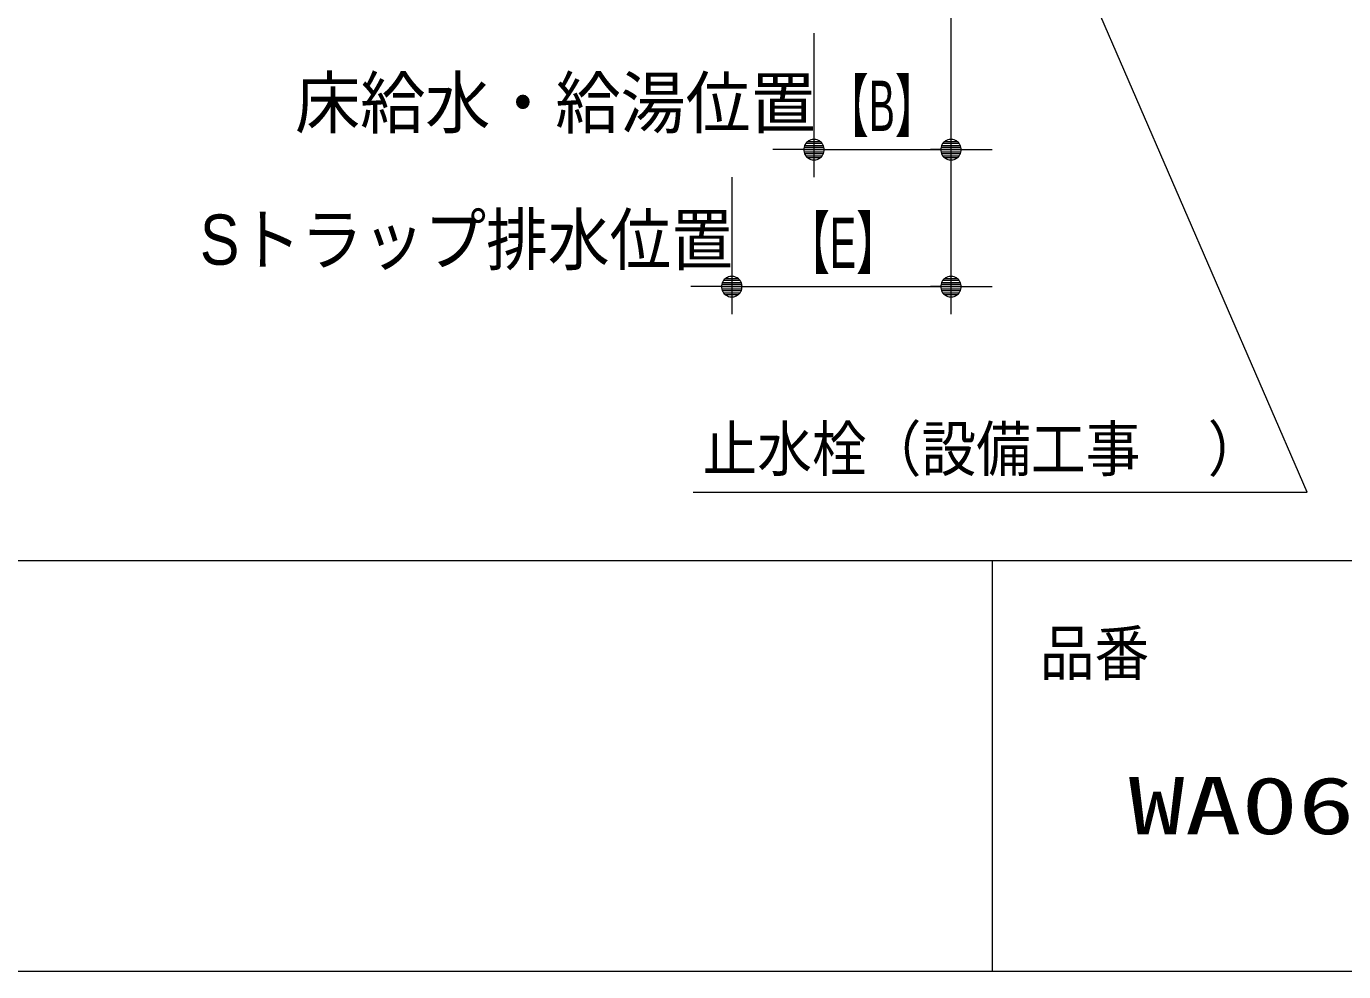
# Model space of a CAD drawing. Units: millimetres, scale not verified. Extents: x -6062 to 6062, y -3045 to 3045.
# Drawn here: x -1392 to -431, y -2770 to -2080 of the extents above; entities that cross this region are included whole.
import ezdxf
from ezdxf.enums import TextEntityAlignment as Align

# ---------------------------------------------------------------- set-up
doc = ezdxf.new("R2010")
doc.units = ezdxf.units.MM
doc.header["$LTSCALE"] = 20
for name, color, linetype, lineweight in [('0-0_1図面枠', 7, 'Continuous', 9), ('0-2_2寸法-3', 7, 'Continuous', 9), ('0-4_0', 7, 'Continuous', 9), ('0-5_2寸法-2', 7, 'Continuous', 9)]:
    doc.layers.add(name, color=color, linetype=linetype, lineweight=lineweight)
doc.styles.add('ＭＳ ゴシック', font='')
doc.styles.add('ＭＳ Ｐゴシック', font='')
doc.styles.get('ＭＳ ゴシック').set_extended_font_data('MS Gothic')
doc.styles.get('ＭＳ Ｐゴシック').set_extended_font_data('MS PGothic')

# ---------------------------------------------------------------- blocks, each defined once
blk = doc.blocks.new('グループ-2')
at = {"layer": '0-0_1図面枠'}
for p, q in [((-80000, -49400), (80000, -49400)), ((22000, -49400), (22000, -55400))]:
    blk.add_line(p, q, dxfattribs=at)
blk.add_lwpolyline([(-80000, 55400), (80000, 55400), (80000, -55400), (-80000, -55400)], close=True, dxfattribs=at)
blk = doc.blocks.new('図面枠')
at = {"layer": '0-0_1図面枠'}
blk.add_blockref('グループ-2', (0, 0), dxfattribs=at)
at = {"layer": '0-0_1図面枠', "style": 'ＭＳ ゴシック', "width": 0.9}
blk.add_text('品番', height=650.9, dxfattribs=at).set_placement((22696.5, -51268.3), align=Align.BOTTOM_LEFT)
blk = doc.blocks.new('_Dot')
at = {"layer": '0-4_0'}
for p, q in [((-10, 0), (-20, 0)), ((9.78, 2), (-9.78, 2)), ((7.99, 6), (-7.99, 6)), ((9.16, -3.98), (-9.16, -3.98)), ((6, -7.98), (-6, -7.98))]:
    blk.add_line(p, q, dxfattribs=at)
for points in [[(10, 0), (9.92, 1.25), (9.69, 2.49), (9.3, 3.68), (8.76, 4.82), (8.09, 5.88), (7.29, 6.85), (6.37, 7.71), (5.36, 8.44), (4.26, 9.05), (3.09, 9.51), (1.87, 9.82), (0.63, 9.98), (-0.63, 9.98), (-1.87, 9.82), (-3.09, 9.51), (-4.26, 9.05), (-5.36, 8.44), (-6.37, 7.71), (-7.29, 6.85), (-8.09, 5.88), (-8.76, 4.82), (-9.3, 3.68), (-9.69, 2.49), (-9.92, 1.25), (-10, 0), (0, 0)], [(-10, 0), (-9.92, -1.25), (-9.69, -2.49), (-9.3, -3.68), (-8.76, -4.82), (-8.09, -5.88), (-7.29, -6.85), (-6.37, -7.71), (-5.36, -8.44), (-4.26, -9.05), (-3.09, -9.51), (-1.87, -9.82), (-0.63, -9.98), (0.63, -9.98), (1.87, -9.82), (3.09, -9.51), (4.26, -9.05), (5.36, -8.44), (6.37, -7.71), (7.29, -6.85), (8.09, -5.88), (8.76, -4.82), (9.3, -3.68), (9.69, -2.49), (9.92, -1.25), (10, 0), (0, 0)]]:
    blk.add_lwpolyline(points, close=True, dxfattribs=at)

msp = doc.modelspace()

# ---------------------------------------------------------------- linework, layer by layer
at = {"layer": '0-2_2寸法-3'}
msp.add_lwpolyline([(-905.69, -2420), (-457.5, -2420), (-776.25, -1684.9)], dxfattribs=at)
at = {"layer": '0-5_2寸法-2'}
for p, q in [((-717.5, -2040), (-717.5, -2190)), ((-717.5, -2040), (-717.5, -2190)), ((-817.5, -2085), (-817.5, -2190)), ((-817.5, -2085), (-817.5, -2190)), ((-832.51, -2170), (-847.51, -2170)), ((-817.5, -2170), (-717.5, -2170)), ((-802.49, -2170), (-732.51, -2170)), ((-702.49, -2170), (-687.49, -2170)), ((-877.5, -2190), (-877.5, -2290)), ((-877.5, -2190), (-877.5, -2290)), ((-717.5, -2190), (-717.5, -2290)), ((-717.5, -2190), (-717.5, -2290)), ((-892.51, -2270), (-907.51, -2270)), ((-877.5, -2270), (-717.5, -2270)), ((-862.49, -2270), (-732.51, -2270)), ((-702.49, -2270), (-687.49, -2270))]:
    msp.add_line(p, q, dxfattribs=at)

# ---------------------------------------------------------------- block references
at = {"layer": '0-0_1図面枠', "xscale": 0.05, "yscale": 0.05}
msp.add_blockref('図面枠', (-1787.5, 0), dxfattribs=at)
at = {"layer": '0-5_2寸法-2', "xscale": 0.7503418, "yscale": 0.7503418}
for p in [(-817.5, -2170), (-717.5, -2170), (-877.5, -2270), (-717.5, -2270)]:
    msp.add_blockref('_Dot', p, dxfattribs=at)
at = {"layer": '0-5_2寸法-2', "xscale": 0.7503418, "yscale": 0.7503418, "rotation": 180}
for p in [(-817.5, -2170), (-717.5, -2170), (-877.5, -2270), (-717.5, -2270)]:
    msp.add_blockref('_Dot', p, dxfattribs=at)

# ---------------------------------------------------------------- texts
at = {"layer": '0-0_1図面枠', "style": 'ＭＳ ゴシック', "width": 1.45}
msp.add_text('WA06099、WA06109', height=41.84, dxfattribs=at).set_placement((-587.98, -2682.24), align=Align.BOTTOM_LEFT)
at = {"layer": '0-2_2寸法-3', "style": 'ＭＳ ゴシック', "width": 0.9}
for s, p in [('止水栓（設備工事', (-898.89, -2414.43)), ('）', (-530.01, -2414.43))]:
    msp.add_text(s, height=32.55, dxfattribs=at).set_placement(p, align=Align.BOTTOM_LEFT)
at = {"layer": '0-5_2寸法-2', "style": 'ＭＳ Ｐゴシック'}
for s, height, width, p in [('床給水・給湯位置', 36.66, 0.95, (-1196.31, -2165.12)), ('【B】', 36.69, 0.6, (-807.65, -2167.37)), ('Sトラップ排水位置', 36.69, 0.9, (-1265.79, -2265.02)), ('【E】', 36.69, 0.6, (-835.93, -2267.37))]:
    msp.add_text(s, height=height, dxfattribs=dict(at, width=width)).set_placement(p, align=Align.BOTTOM_LEFT)

doc.saveas('drawing.dxf')
